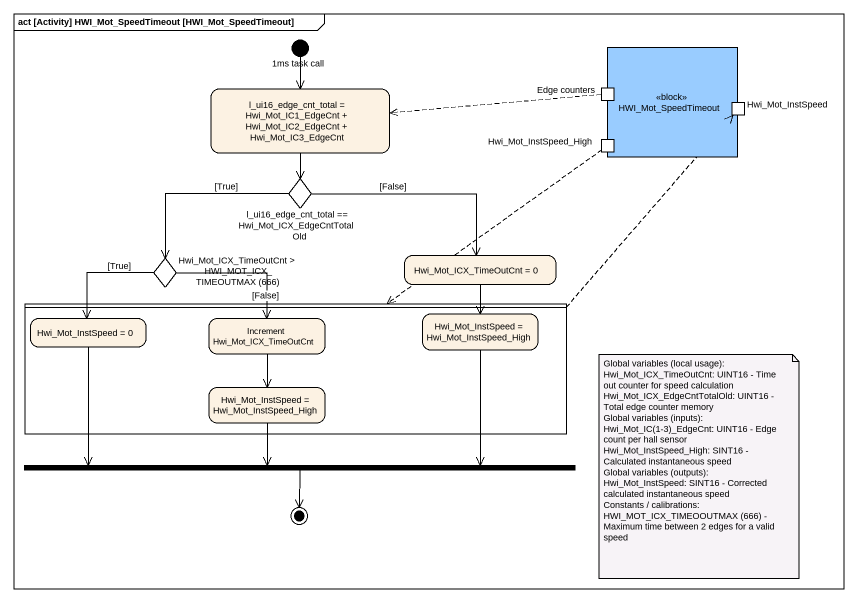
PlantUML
@startuml
mainframe act [Activity] HWI_Mot_SpeedTimeout [HWI_Mot_SpeedTimeout]
hide empty description
state "1ms task call" as i1ms_task_call <<start>>
state HWI_Mot_SpeedTimeout <<block>> #99CCFF {
  state "Edge counters" as Edge_counters <<outputPin>>
  state Hwi_Mot_InstSpeed_High <<outputPin>>
  state Hwi_Mot_InstSpeed <<inputPin>>
}
state "l_ui16_edge_cnt_total = Hwi_Mot_IC1_EdgeCnt + Hwi_Mot_IC2_EdgeCnt + Hwi_Mot_IC3_EdgeCnt" as l_ui16_edge_cnt_total_Hwi
state "l_ui16_edge_cnt_total == Hwi_Mot_ICX_EdgeCntTotalOld" as l_ui16_edge_cnt_total_Hwi_2 <<choice>>
state "Hwi_Mot_ICX_TimeOutCnt = 0" as Hwi_Mot_ICX_TimeOutCnt_0
state "Hwi_Mot_ICX_TimeOutCnt > HWI_MOT_ICX_TIMEOUTMAX (666)" as Hwi_Mot_ICX_TimeOutCnt_HWI <<choice>>
state " " as lane1 <<partition>> {
  state "Hwi_Mot_InstSpeed = 0" as Hwi_Mot_InstSpeed_0
  state "Increment Hwi_Mot_ICX_TimeOutCnt" as Increment_Hwi_Mot_ICX
  state "Hwi_Mot_InstSpeed = Hwi_Mot_InstSpeed_High" as Hwi_Mot_InstSpeed_Hwi_Mot
  state "Hwi_Mot_InstSpeed = Hwi_Mot_InstSpeed_High" as Hwi_Mot_InstSpeed_Hwi_Mot_2
}
state fork1 <<join>>
i1ms_task_call --> l_ui16_edge_cnt_total_Hwi
l_ui16_edge_cnt_total_Hwi --> l_ui16_edge_cnt_total_Hwi_2
Edge_counters -left[dashed]-> l_ui16_edge_cnt_total_Hwi
Hwi_Mot_InstSpeed_High -[dashed]-> lane1
l_ui16_edge_cnt_total_Hwi_2 -right-> Hwi_Mot_ICX_TimeOutCnt_0 : [False]
l_ui16_edge_cnt_total_Hwi_2 -left-> Hwi_Mot_ICX_TimeOutCnt_HWI : [True]
Hwi_Mot_ICX_TimeOutCnt_0 --> Hwi_Mot_InstSpeed_Hwi_Mot
Hwi_Mot_ICX_TimeOutCnt_HWI --> Hwi_Mot_InstSpeed_0 : [True]
Hwi_Mot_ICX_TimeOutCnt_HWI --> Increment_Hwi_Mot_ICX : [False]
lane1 -right[dashed]-> Hwi_Mot_InstSpeed
Hwi_Mot_InstSpeed_0 --> fork1
Increment_Hwi_Mot_ICX --> Hwi_Mot_InstSpeed_Hwi_Mot_2
Hwi_Mot_InstSpeed_Hwi_Mot --> fork1
Hwi_Mot_InstSpeed_Hwi_Mot_2 --> fork1
fork1 --> [*]
note as N1
  Global variables (local usage):
  Hwi_Mot_ICX_TimeOutCnt: UINT16 - Time out counter for speed calculation
  Hwi_Mot_ICX_EdgeCntTotalOld: UINT16 - Total edge counter memory
  Global variables (inputs):
  Hwi_Mot_IC(1-3)_EdgeCnt: UINT16 - Edge count per hall sensor
  Hwi_Mot_InstSpeed_High: SINT16 - Calculated instantaneous speed
  Global variables (outputs):
  Hwi_Mot_InstSpeed: SINT16 - Corrected calculated instantaneous speed
  Constants / calibrations:
  HWI_MOT_ICX_TIMEOOUTMAX (666) - Maximum time between 2 edges for a valid speed
end note
@enduml
